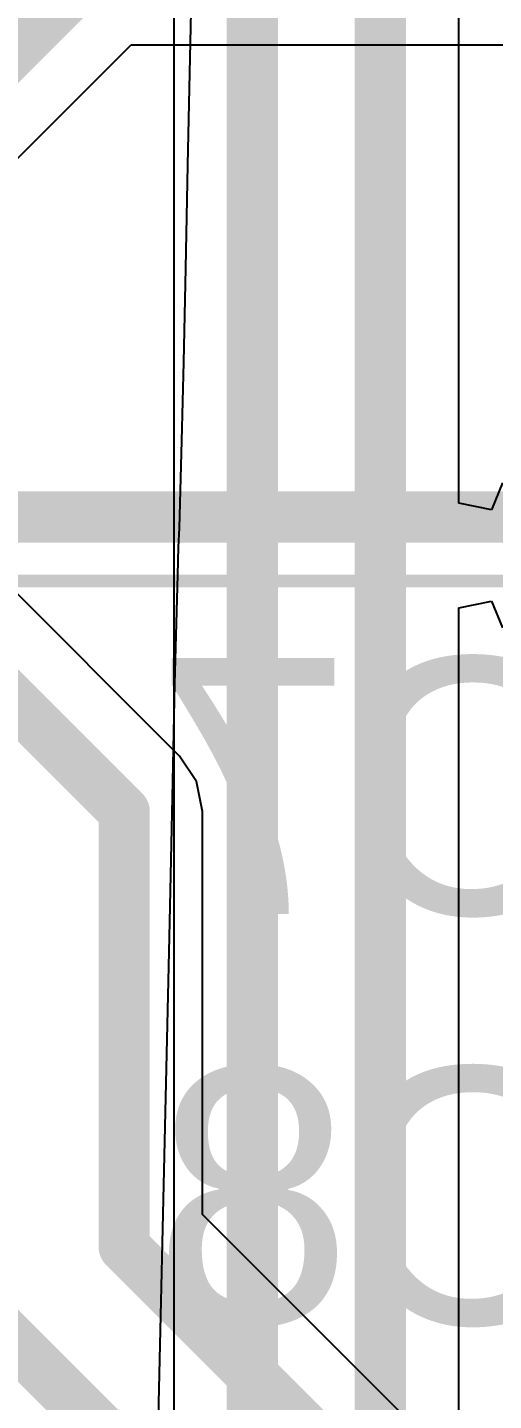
# Model space of a CAD drawing. Header units: inches. Extents: x -30 to 118, y 20 to 51.
# Drawn here: x 91.42 to 93.24, y 32.1 to 37.46 of the extents above; entities that cross this region are included whole.
import ezdxf

# ---------------------------------------------------------------- set-up
doc = ezdxf.new("R2010")
doc.units = ezdxf.units.IN
for name, color, linetype in [('Bottom Courtyard', 56, 'Continuous'), ('Bottom Layer', 5, 'Continuous'), ('Bottom Overlay', 54, 'Continuous'), ('Top Layer', 1, 'Continuous'), ('Top Overlay', 2, 'Continuous')]:
    doc.layers.add(name, color=color, linetype=linetype)
doc.styles.add('Arial', font='', dxfattribs={"height": 0.2})
doc.styles.get('Arial').set_extended_font_data('Arial')

# ---------------------------------------------------------------- blocks, each defined once
blk = doc.blocks.new('SOT230P700X180_4N_B_595')
at = {"layer": 'Bottom Courtyard'}
blk.add_lwpolyline([(4.25, 3.6, 0.05, 0.05, 0), (-4.25, 3.6, 0.05, 0.05, 0)], format="xyseb", dxfattribs=at)
at = {"layer": 'Bottom Overlay'}
blk.add_lwpolyline([(1.55, 3.35, 0.2, 0.2, 0), (-1.55, 3.35, 0.2, 0.2, 0)], format="xyseb", dxfattribs=at)

msp = doc.modelspace()

# ---------------------------------------------------------------- linework, layer by layer
at = {"layer": 'Bottom Layer'}
for p, q in [((90.9163, 36.4837), (91.8267, 37.3941)), ((91.8267, 37.3941), (93.3706, 37.3941)), ((92.0163, 34.6163), (90.7163, 35.9163)), ((92.0826, 34.5171), (92.0163, 34.6163)), ((92.1059, 34.4), (92.0826, 34.5171)), ((92.1059, 32.8267), (92.1059, 34.4)), ((93.8388, 31.0938), (92.1059, 32.8267))]:
    msp.add_line(p, q, dxfattribs=at)
for points in [[(90.7, 36.7, 0.2, 0.2, 0), (91.7, 37.7, 0.2, 0.2, 0)], [(90.5, 35.7, 0.2, 0.2, 0), (91.8, 34.4, 0.2, 0.2, 0)], [(91.8, 32.7, 0.2, 0.2, 0), (91.8, 34.4, 0.2, 0.2, 0)], [(91.8, 32.7, 0.2, 0.2, 0), (94.7, 29.8, 0.2, 0.2, 0)], [(91.2, 32.5, 0.2, 0.2, 0), (94.35, 29.35, 0.2, 0.2, 0)]]:
    msp.add_lwpolyline(points, format="xyseb", dxfattribs=at)
for points in [[(91.75, 34.4, 0.1, 0.1, 1), (91.85, 34.4, 0.1, 0.1, 1)], [(91.75, 34.4, 0.1, 0.1, 1), (91.85, 34.4, 0.1, 0.1, 1)], [(91.75, 32.7, 0.1, 0.1, 1), (91.85, 32.7, 0.1, 0.1, 1)], [(91.75, 32.7, 0.1, 0.1, 1), (91.85, 32.7, 0.1, 0.1, 1)]]:
    msp.add_lwpolyline(points, format="xyseb", close=True, dxfattribs=at)
at = {"layer": 'Top Layer'}
for p, q in [((91.9941, 44.2), (91.9941, 29.1267)), ((93.1059, 35.6041), (93.1059, 43.7733)), ((93.2761, 35.6832), (93.2329, 35.5788)), ((93.2329, 35.5788), (93.1059, 35.6041)), ((93.1059, 35.1959), (93.2329, 35.2212)), ((93.1059, 28.6), (93.1059, 35.1959)), ((93.2329, 35.2212), (93.2761, 35.1168))]:
    msp.add_line(p, q, dxfattribs=at)
for points in [[(92.3, 29, 0.2, 0.2, 0), (92.3, 44.2, 0.2, 0.2, 0)], [(92.8, 28.6, 0.2, 0.2, 0), (92.8, 43.9, 0.2, 0.2, 0)]]:
    msp.add_lwpolyline(points, format="xyseb", dxfattribs=at)
at = {"layer": 'Top Overlay'}
for p, q in [((92.0484, 36.9247), (92.0643, 37.6957)), ((92.0403, 36.5221), (92.0484, 36.9247)), ((92.0325, 36.1553), (92.0403, 36.5221)), ((92.0254, 35.8481), (92.0325, 36.1553)), ((92.0156, 35.5077), (92.0254, 35.8481)), ((92.0124, 35.4326), (92.0156, 35.5077)), ((92.0088, 35.3239), (92.0124, 35.4326)), ((91.9981, 34.8993), (92.0088, 35.3239)), ((91.9888, 34.4546), (91.9981, 34.8993)), ((91.977, 33.9095), (91.9888, 34.4546)), ((91.9629, 33.2833), (91.977, 33.9095)), ((91.93, 31.8654), (91.9629, 33.2833))]:
    msp.add_line(p, q, dxfattribs=at)

# ---------------------------------------------------------------- block references
at = {"rotation": 180}
msp.add_blockref('SOT230P700X180_4N_B_595', (91.8, 38.9), dxfattribs=at)

# ---------------------------------------------------------------- texts
at = {"layer": 'Bottom Overlay', "style": 'Arial', "text_generation_flag": 2}
for s, p in [('C7', (93.7, 34)), ('C8', (93.7, 32.4))]:
    msp.add_text(s, height=1, dxfattribs=at).set_placement(p)

doc.saveas('drawing.dxf')
